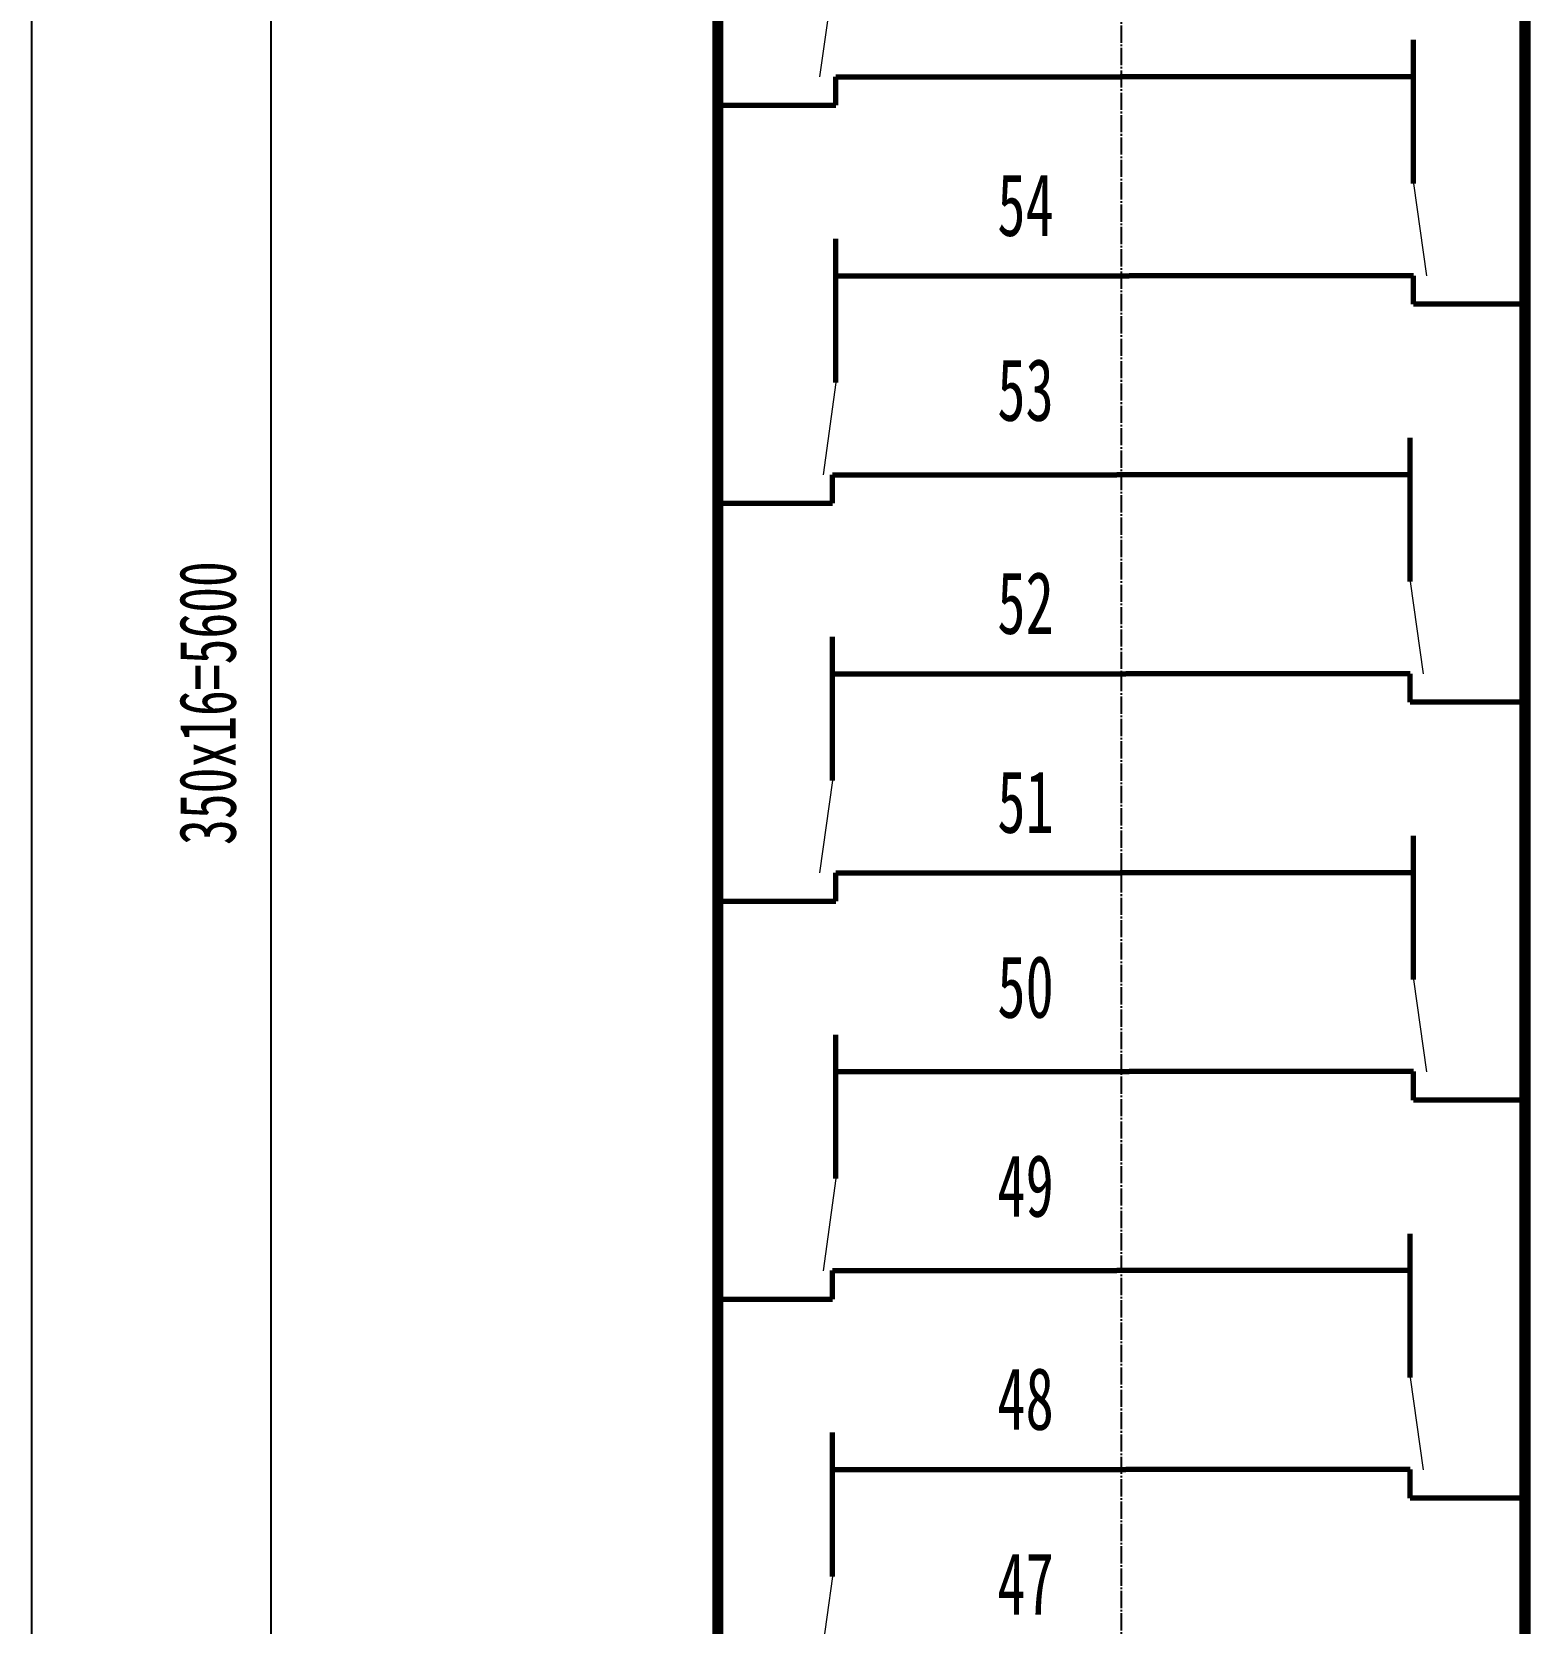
# Model space of a CAD drawing. Header units: millimetres. Extents: x -23892 to 57527, y -540 to 34444.
# Drawn here: x 3006 to 5614, y 24151 to 26926 of the extents above; entities that cross this region are included whole.
import ezdxf

# ---------------------------------------------------------------- set-up
doc = ezdxf.new("R2010")
doc.units = ezdxf.units.MM
doc.linetypes.add('EB_DASHDOT', pattern=[39, 30, -3, 3, -3])
doc.layers.get('0').update_dxf_attribs({"lineweight": 0})
for name, color, linetype, lineweight in [('CAXA0', 7, 'Continuous', 70), ('CAXA1', 1, 'EB_DASHDOT', 25), ('CAXA3', 7, 'Continuous', 25), ('CAXA4', 3, 'Continuous', 25)]:
    doc.layers.add(name, color=color, linetype=linetype, lineweight=lineweight)
doc.styles.add('UserTxtStyle1', font='', dxfattribs={"width": 0.667})
doc.styles.add('标准', font='', dxfattribs={"width": 0.667})
doc.styles.get('UserTxtStyle1').set_extended_font_data('FangSong')
doc.styles.get('标准').set_extended_font_data('FangSong')

msp = doc.modelspace()

# ---------------------------------------------------------------- linework, layer by layer
at = {"color": 2}
for p, q in [((4402.1441, 27008.4401), (4379.5718, 26847.4701)), ((5415.4585, 26661.4146), (5438.0308, 26500.4446)), ((4408.0931, 26314.3891), (4385.5208, 26153.4191)), ((5409.5095, 25967.3636), (5432.0818, 25806.3936)), ((4402.1441, 25620.3381), (4379.5718, 25459.3681)), ((5415.4585, 25273.3126), (5438.0308, 25112.3426)), ((4408.0931, 24926.2871), (4385.5208, 24765.3171)), ((5409.5095, 24579.2616), (5432.0818, 24418.2916)), ((4402.1441, 24232.2361), (4379.5718, 24071.2662))]:
    msp.add_line(p, q, dxfattribs=at)
at = {"layer": 'CAXA0', "color": 2, "linetype": 'Continuous', "lineweight": 70}
for p, q in [((5415.4585, 26661.4146), (5415.4585, 26912.0551)), ((4408.0931, 26847.6075), (4903.8438, 26847.6075)), ((4408.0931, 26798.0325), (4408.0931, 26847.6075)), ((5415.4585, 26847.6075), (4903.8438, 26847.6075)), ((4209.7928, 26798.0325), (4408.0931, 26798.0325)), ((4408.0931, 26314.3891), (4408.0931, 26565.0296)), ((4408.0931, 26500.582), (4919.7078, 26500.582)), ((5415.4585, 26500.582), (4919.7078, 26500.582)), ((5415.4585, 26451.007), (5415.4585, 26500.582)), ((5613.7588, 26451.007), (5415.4585, 26451.007)), ((5409.5095, 25967.3636), (5409.5095, 26218.0041)), ((4402.1441, 26153.5565), (4897.8948, 26153.5565)), ((4402.1441, 26103.9815), (4402.1441, 26153.5565)), ((5409.5095, 26153.5565), (4897.8948, 26153.5565)), ((4203.8438, 26103.9815), (4402.1441, 26103.9815)), ((4402.1441, 25620.3381), (4402.1441, 25870.9786)), ((4402.1441, 25806.531), (4913.7588, 25806.531)), ((5409.5095, 25806.531), (4913.7588, 25806.531)), ((5409.5095, 25756.956), (5409.5095, 25806.531)), ((5607.8098, 25756.956), (5409.5095, 25756.956)), ((5415.4585, 25273.3126), (5415.4585, 25523.9531)), ((4408.0931, 25459.5055), (4903.8438, 25459.5055)), ((4408.0931, 25409.9305), (4408.0931, 25459.5055)), ((5415.4585, 25459.5055), (4903.8438, 25459.5055)), ((4209.7928, 25409.9305), (4408.0931, 25409.9305)), ((4408.0931, 24926.2871), (4408.0931, 25176.9276)), ((4408.0931, 25112.48), (4919.7078, 25112.48)), ((5415.4585, 25112.48), (4919.7078, 25112.48)), ((5415.4585, 25062.905), (5415.4585, 25112.48)), ((5613.7588, 25062.905), (5415.4585, 25062.905)), ((5409.5095, 24579.2616), (5409.5095, 24829.9021)), ((4402.1441, 24765.4546), (4897.8948, 24765.4546)), ((4402.1441, 24715.8795), (4402.1441, 24765.4546)), ((5409.5095, 24765.4546), (4897.8948, 24765.4546)), ((4203.8438, 24715.8795), (4402.1441, 24715.8795)), ((4402.1441, 24232.2361), (4402.1441, 24482.8766)), ((4402.1441, 24418.4291), (4913.7588, 24418.4291)), ((5409.5095, 24418.4291), (4913.7588, 24418.4291)), ((5409.5095, 24368.854), (5409.5095, 24418.4291)), ((5607.8098, 24368.854), (5409.5095, 24368.854))]:
    msp.add_line(p, q, dxfattribs=at)
at = {"layer": 'CAXA1', "color": 1, "linetype": 'EB_DASHDOT', "lineweight": 25}
msp.add_line((4905.8268, 29939.7841), (4905.8268, 3086.4182), dxfattribs=at)
at = {"layer": 'CAXA3', "linetype": 'Continuous', "lineweight": 100}
for p, q in [((4197.8948, 27085.5877), (4197.8948, 7273.4303)), ((4205.8268, 27085.5877), (4205.8268, 7273.4303)), ((5605.8268, 27085.5877), (5605.8268, 7293.9502)), ((5613.7588, 27085.5877), (5613.7588, 7293.9502))]:
    msp.add_line(p, q, dxfattribs=at)
at = {"layer": 'CAXA4', "color": 3, "linetype": 'Continuous', "lineweight": 25}
for p, q in [((3422.7841, 23030.3271), (3422.7841, 28582.735)), ((3005.5136, 15187.5707), (3005.5136, 27085.5877))]:
    msp.add_line(p, q, dxfattribs=at)

# ---------------------------------------------------------------- texts
at = {"layer": 'CAXA4', "color": 3, "lineweight": 25, "style": 'UserTxtStyle1', "width": 0.667}
for s, p in [('54', (4689.5503, 26569.9892)), ('53', (4689.5503, 26247.548)), ('52', (4689.5503, 25875.9383)), ('51', (4689.5503, 25528.9128)), ('50', (4689.5503, 25206.4715)), ('49', (4689.5503, 24859.446)), ('48', (4689.5503, 24487.8363)), ('47', (4689.5503, 24165.395))]:
    msp.add_text(s, height=108.56941, dxfattribs=at).set_placement(p)
at = {"layer": 'CAXA4', "color": 3, "lineweight": 25, "style": '标准', "width": 0.667}
msp.add_text('350x16=5600', height=99.150142, rotation=90, dxfattribs=at).set_placement((3361.311, 25507.7995))

doc.saveas('drawing.dxf')
